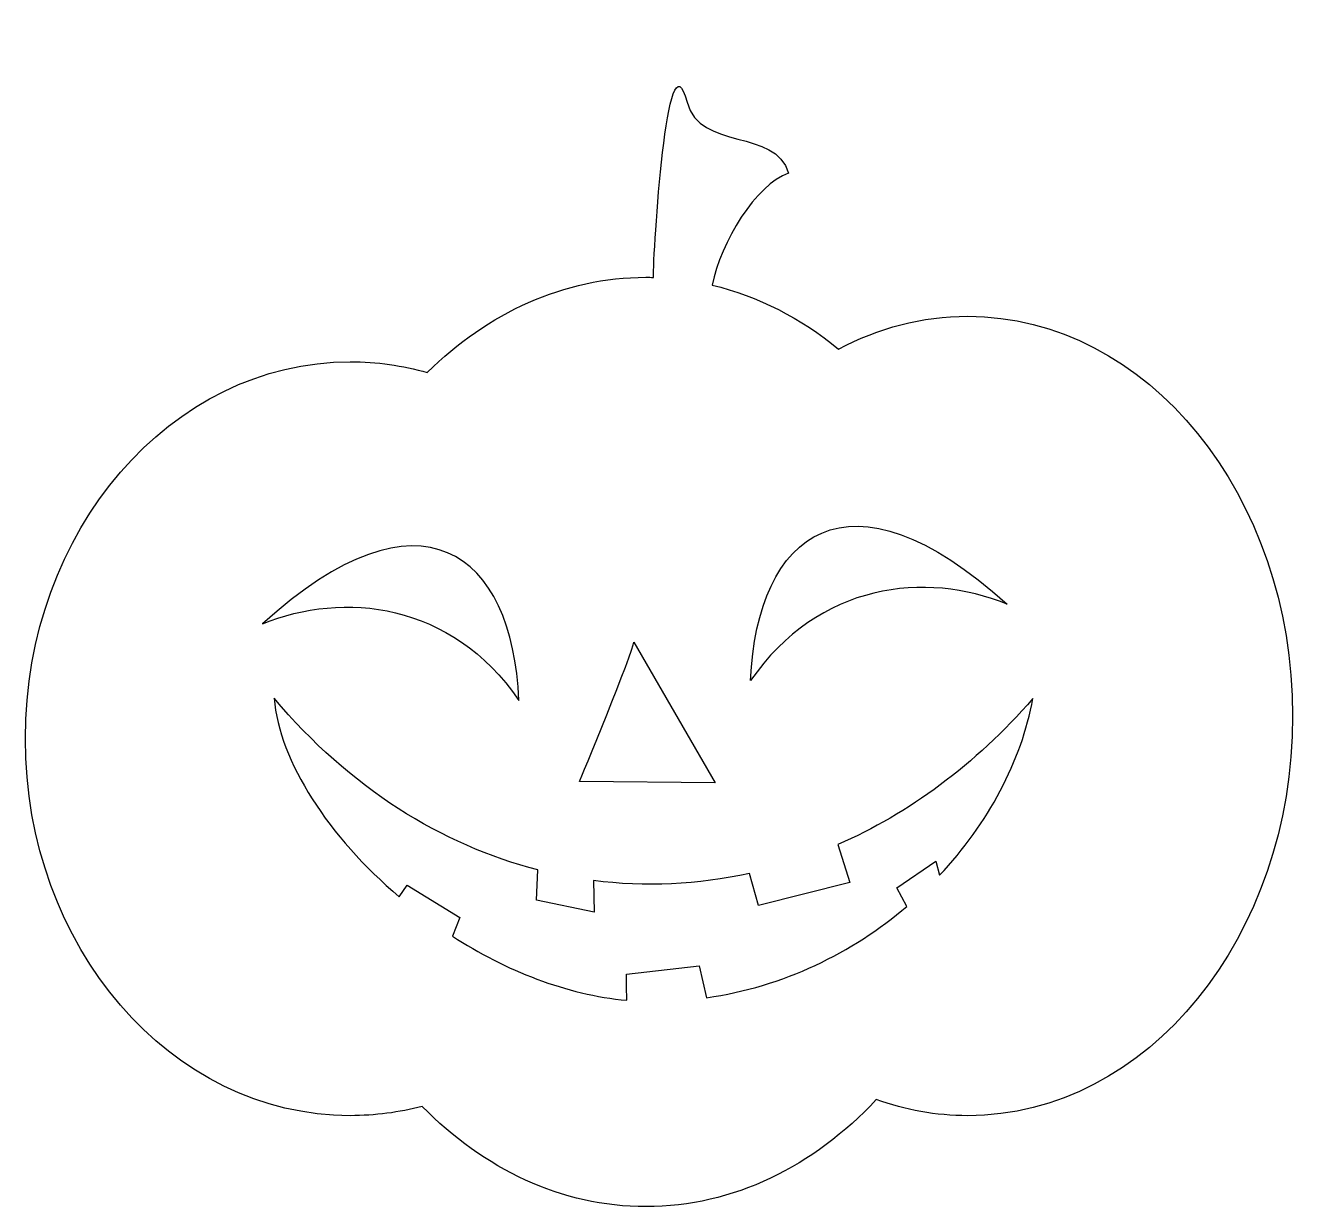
# Model space of a CAD drawing. Header units: inches. Extents: x -21.08 to -13.09, y 9.64 to 17.09.
import ezdxf

# ---------------------------------------------------------------- set-up
doc = ezdxf.new("R2010")
doc.units = ezdxf.units.IN
doc.header["$MEASUREMENT"] = 0
doc.layers.add('Layer 1', color=7, linetype='Continuous')

msp = doc.modelspace()

# ---------------------------------------------------------------- linework, layer by layer
at = {"layer": 'Layer 1', "color": 30}
for points, knots in [([(-15.1366, 15.251), (-15.4258, 15.251), (-15.701, 15.1771), (-15.9505, 15.0441), (-15.9505, 15.0441), (-16.1896, 15.2391), (-16.4589, 15.3783), (-16.7472, 15.4474), (-16.7472, 15.4474), (-16.6954, 15.7178), (-16.4717, 16.0843), (-16.2667, 16.1526), (-16.2667, 16.1526), (-16.3487, 16.4414), (-16.8248, 16.2902), (-16.9068, 16.602), (-16.9068, 16.602), (-17.0341, 17.0859), (-17.1196, 15.6377), (-17.1192, 15.4963), (-17.1192, 15.4963), (-17.1346, 15.4967), (-17.15, 15.4969), (-17.1655, 15.4969), (-17.1655, 15.4969), (-17.684, 15.4969), (-18.1619, 15.2731), (-18.5446, 14.8967), (-18.5446, 14.8967), (-18.7004, 14.9406), (-18.863, 14.9641), (-19.0304, 14.9641), (-19.0304, 14.9641), (-20.1621, 14.9641), (-21.0798, 13.8995), (-21.0798, 12.5868), (-21.0798, 12.5868), (-21.0798, 11.2741), (-20.1621, 10.2095), (-19.0304, 10.2095), (-19.0304, 10.2095), (-18.8745, 10.2095), (-18.7227, 10.2298), (-18.5768, 10.2681), (-18.5768, 10.2681), (-18.1889, 9.8722), (-17.6986, 9.6357), (-17.1655, 9.6357), (-17.1655, 9.6357), (-16.6134, 9.6357), (-16.1072, 9.8893), (-15.7132, 10.3109), (-15.7132, 10.3109), (-15.5302, 10.245), (-15.3368, 10.2095), (-15.1366, 10.2095), (-15.1366, 10.2095), (-14.0049, 10.2095), (-13.0872, 11.3383), (-13.0872, 12.7302), (-13.0872, 12.7302), (-13.0872, 14.1222), (-14.0049, 15.251), (-15.1366, 15.251)], [0, 0, 0, 0, 0.0625, 0.0625, 0.0625, 0.0625, 0.125, 0.125, 0.125, 0.125, 0.1875, 0.1875, 0.1875, 0.1875, 0.25, 0.25, 0.25, 0.25, 0.3125, 0.3125, 0.3125, 0.3125, 0.375, 0.375, 0.375, 0.375, 0.4375, 0.4375, 0.4375, 0.4375, 0.5, 0.5, 0.5, 0.5, 0.5625, 0.5625, 0.5625, 0.5625, 0.625, 0.625, 0.625, 0.625, 0.6875, 0.6875, 0.6875, 0.6875, 0.75, 0.75, 0.75, 0.75, 0.8125, 0.8125, 0.8125, 0.8125, 0.875, 0.875, 0.875, 0.875, 0.9375, 0.9375, 0.9375, 0.9375, 1, 1, 1, 1]), ([(-14.8887, 13.4351), (-15.8854, 14.3422), (-16.4671, 13.8863), (-16.5057, 12.9531), (-16.5057, 12.9531), (-16.0795, 13.5726), (-15.398, 13.6453), (-14.8887, 13.4351)], [0, 0, 0, 0, 0.5, 0.5, 0.5, 0.5, 1, 1, 1, 1]), ([(-19.5843, 13.3107), (-18.5876, 14.2178), (-18.006, 13.7619), (-17.9673, 12.8287), (-17.9673, 12.8287), (-18.3935, 13.4483), (-19.0751, 13.5209), (-19.5843, 13.3107)], [0, 0, 0, 0, 0.5, 0.5, 0.5, 0.5, 1, 1, 1, 1]), ([(-17.242, 13.1963), (-17.242, 13.1474), (-17.5839, 12.3172), (-17.5839, 12.3172), (-17.5839, 12.3172), (-17.5839, 12.3172), (-16.7292, 12.309), (-16.7292, 12.309), (-16.7292, 12.309), (-16.7292, 12.309), (-17.242, 13.1963), (-17.242, 13.1963)], [0, 0, 0, 0, 0.333333, 0.333333, 0.333333, 0.333333, 0.666667, 0.666667, 0.666667, 0.666667, 1, 1, 1, 1]), ([(-15.5829, 11.6457), (-15.5829, 11.6457), (-15.5204, 11.5297), (-15.5204, 11.5297), (-15.5204, 11.5297), (-15.8647, 11.2365), (-16.2981, 11.0226), (-16.784, 10.9532), (-16.784, 10.9532), (-16.784, 10.9532), (-16.8302, 11.1536), (-16.8302, 11.1536), (-16.8302, 11.1536), (-16.8302, 11.1536), (-17.2884, 11.1026), (-17.2884, 11.1026), (-17.2884, 11.1026), (-17.2884, 11.1026), (-17.2884, 11.0186), (-17.2867, 10.9369), (-17.2867, 10.9369), (-17.669, 10.9723), (-18.0502, 11.125), (-18.3863, 11.341), (-18.3863, 11.341), (-18.3863, 11.341), (-18.3406, 11.459), (-18.3406, 11.459), (-18.3406, 11.459), (-18.3406, 11.459), (-18.6715, 11.6627), (-18.6715, 11.6627), (-18.6715, 11.6627), (-18.6715, 11.6627), (-18.7214, 11.5893), (-18.7214, 11.5893), (-18.7214, 11.5893), (-19.1665, 11.9671), (-19.4779, 12.4435), (-19.5111, 12.8418), (-19.5111, 12.8418), (-19.0332, 12.2756), (-18.4547, 11.9158), (-17.8469, 11.7593), (-17.8469, 11.7593), (-17.8469, 11.7593), (-17.8569, 11.5693), (-17.8569, 11.5693), (-17.8569, 11.5693), (-17.8569, 11.5693), (-17.4921, 11.493), (-17.4921, 11.493), (-17.4921, 11.493), (-17.4921, 11.493), (-17.4972, 11.6923), (-17.4972, 11.6923), (-17.4972, 11.6923), (-17.1701, 11.6503), (-16.8386, 11.6655), (-16.5132, 11.7373), (-16.5132, 11.7373), (-16.5132, 11.7373), (-16.4569, 11.5354), (-16.4569, 11.5354), (-16.4569, 11.5354), (-16.4569, 11.5354), (-15.8799, 11.6796), (-15.8799, 11.6796), (-15.8799, 11.6796), (-15.8799, 11.6796), (-15.9546, 11.9198), (-15.9546, 11.9198), (-15.9546, 11.9198), (-15.5101, 12.1142), (-15.0903, 12.4213), (-14.7253, 12.8401), (-14.7253, 12.8401), (-14.7977, 12.4462), (-15.0067, 12.0524), (-15.3144, 11.7256), (-15.3144, 11.7256), (-15.3144, 11.7256), (-15.3368, 11.8154), (-15.3368, 11.8154), (-15.3368, 11.8154), (-15.3368, 11.8154), (-15.5829, 11.6457), (-15.5829, 11.6457)], [0, 0, 0, 0, 0.045455, 0.045455, 0.045455, 0.045455, 0.090909, 0.090909, 0.090909, 0.090909, 0.136364, 0.136364, 0.136364, 0.136364, 0.181818, 0.181818, 0.181818, 0.181818, 0.227273, 0.227273, 0.227273, 0.227273, 0.272727, 0.272727, 0.272727, 0.272727, 0.318182, 0.318182, 0.318182, 0.318182, 0.363636, 0.363636, 0.363636, 0.363636, 0.409091, 0.409091, 0.409091, 0.409091, 0.454545, 0.454545, 0.454545, 0.454545, 0.5, 0.5, 0.5, 0.5, 0.545455, 0.545455, 0.545455, 0.545455, 0.590909, 0.590909, 0.590909, 0.590909, 0.636364, 0.636364, 0.636364, 0.636364, 0.681818, 0.681818, 0.681818, 0.681818, 0.727273, 0.727273, 0.727273, 0.727273, 0.772727, 0.772727, 0.772727, 0.772727, 0.818182, 0.818182, 0.818182, 0.818182, 0.863636, 0.863636, 0.863636, 0.863636, 0.909091, 0.909091, 0.909091, 0.909091, 0.954545, 0.954545, 0.954545, 0.954545, 1, 1, 1, 1])]:
    msp.add_open_spline(points, degree=3, knots=knots, dxfattribs=at)

doc.saveas('drawing.dxf')
